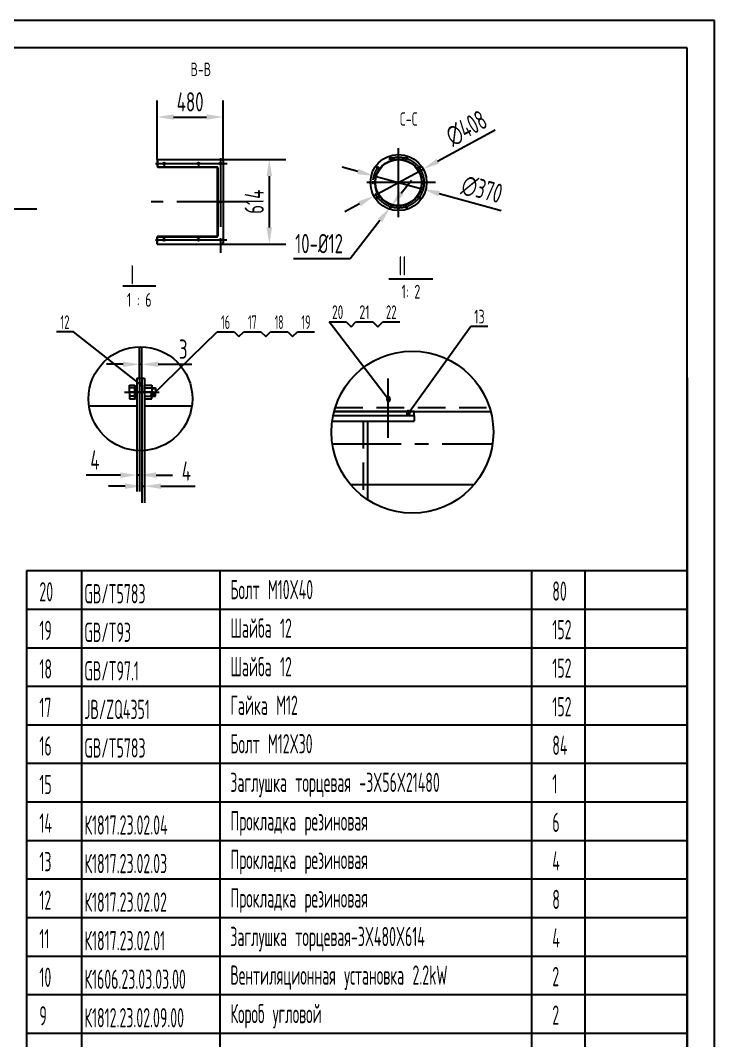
# Model space of a CAD drawing. Header units: millimetres. Extents: x 0 to 16800, y -462 to 11880.
# Drawn here: x 11755 to 16800, y 4469 to 11880 of the extents above; entities that cross this region are included whole.
import ezdxf
from ezdxf.enums import TextEntityAlignment as Align

# ---------------------------------------------------------------- set-up
doc = ezdxf.new("R2010")
doc.units = ezdxf.units.MM
doc.header["$LTSCALE"] = 400
for name, pattern in [('F', [0.75, 0.5, -0.25]), ('G', [2, 1.25, -0.25, 0.25, -0.25]), ('K', [2.5, 1.25, -0.25, 0.25, -0.25, 0.25, -0.25])]:
    doc.linetypes.add(name, pattern=pattern)
for name, color, linetype in [('01', 7, 'Continuous'), ('02', 1, 'Continuous'), ('04', 2, 'F'), ('05', 142, 'G'), ('07', 6, 'K'), ('08', 1, 'Continuous'), ('10', 1, 'Continuous'), ('11', 3, 'Continuous')]:
    doc.layers.add(name, color=color, linetype=linetype)
doc.styles.add('HZLIB', font='TXT.shx', dxfattribs={"width": 0.5, "height": 140})
doc.styles.get("Standard").update_dxf_attribs({"font": 'isocp', "width": 0.707, "bigfont": 'intecad.shx'})
doc.dimstyles.new('INTE', dxfattribs={"dimscale": 40, "dimtxt": 3.5, "dimasz": 3, "dimexe": 3, "dimexo": 0, "dimgap": 1, "dimtad": 1, "dimdec": 0, "dimdsep": 46, "dimtxsty": 'Standard', "dimcen": 0, "dimclrd": 1, "dimclre": 1, "dimclrt": 3, "dimaunit": 1, "dimadec": 0, "dimazin": 0, "dimtfac": 1, "dimtmove": 0, "dimatfit": 0, "dimfxl": 0, "dimarcsym": 0})
doc.dimstyles.new('inte_cir_cir7', dxfattribs={"dimscale": 40, "dimtxt": 3.5, "dimasz": 3, "dimexe": 3, "dimexo": 0, "dimgap": 1, "dimtad": 1, "dimtoh": 1, "dimdec": 0, "dimdsep": 46, "dimtxsty": 'Standard', "dimcen": 0, "dimclrd": 1, "dimclre": 1, "dimclrt": 3, "dimadec": 0, "dimazin": 0, "dimtfac": 1, "dimtdec": 0, "dimtmove": 0, "dimatfit": 2, "dimfxl": 0, "dimarcsym": 0})

# ---------------------------------------------------------------- blocks, each defined once
blk = doc.blocks.new('*D16')
at = {"layer": '08', "color": 1, "lineweight": -2}
for p, q in [((12601.6, 8755.4), (12601.6, 8456.9)), ((12621.6, 8754.5), (12621.6, 8456.9)), ((12481.6, 8576.9), (12232.1, 8576.9)), ((12621.6, 8576.9), (12601.6, 8576.9)), ((12741.6, 8576.9), (12861.6, 8576.9))]:
    blk.add_line(p, q, dxfattribs=at)
at = {"layer": '08', "color": 1}
for points in [[(12481.6, 8596.9), (12481.6, 8556.9), (12601.6, 8576.9)], [(12741.6, 8596.9), (12741.6, 8556.9), (12621.6, 8576.9)]]:
    blk.add_solid(points, dxfattribs=at)
at = {"layer": 'Defpoints', "color": 0}
for p in [(12601.6, 8755.4), (12621.6, 8754.5), (12601.6, 8576.9)]:
    blk.add_point(p, dxfattribs=at)
at = {"layer": '08', "color": 3, "insert": (12296.9, 8686.9), "char_height": 140, "attachment_point": 5}
blk.add_mtext('4', dxfattribs=at)
blk = doc.blocks.new('*D17')
at = {"layer": '08', "color": 1, "lineweight": -2}
for p, q in [((12636.6, 8754.6), (12636.6, 8376.6)), ((12656.6, 8755.6), (12656.6, 8376.6)), ((12516.6, 8496.6), (12396.6, 8496.6)), ((12636.6, 8496.6), (12656.6, 8496.6)), ((12776.6, 8496.6), (13026.1, 8496.6))]:
    blk.add_line(p, q, dxfattribs=at)
at = {"layer": '08', "color": 1}
for points in [[(12516.6, 8516.6), (12516.6, 8476.6), (12636.6, 8496.6)], [(12776.6, 8516.6), (12776.6, 8476.6), (12656.6, 8496.6)]]:
    blk.add_solid(points, dxfattribs=at)
at = {"layer": 'Defpoints', "color": 0}
for p in [(12636.6, 8754.6), (12656.6, 8755.6), (12656.6, 8496.6)]:
    blk.add_point(p, dxfattribs=at)
at = {"layer": '08', "color": 3, "insert": (12961.4, 8606.6), "char_height": 140, "attachment_point": 5}
blk.add_mtext('4', dxfattribs=at)
blk = doc.blocks.new('*D18')
at = {"layer": '08', "color": 1, "lineweight": -2}
for p, q in [((12621.6, 9276.1), (12621.6, 9501.9)), ((12636.6, 9276.1), (12636.6, 9501.9)), ((12501.6, 9381.9), (12381.6, 9381.9)), ((12621.6, 9381.9), (12636.6, 9381.9)), ((12756.6, 9381.9), (13000.3, 9381.9))]:
    blk.add_line(p, q, dxfattribs=at)
at = {"layer": '08', "color": 1}
for points in [[(12501.6, 9401.9), (12501.6, 9361.9), (12621.6, 9381.9)], [(12756.6, 9401.9), (12756.6, 9361.9), (12636.6, 9381.9)]]:
    blk.add_solid(points, dxfattribs=at)
at = {"layer": 'Defpoints', "color": 0}
for p in [(12636.6, 9381.9), (12621.6, 9276.1), (12636.6, 9276.1)]:
    blk.add_point(p, dxfattribs=at)
at = {"layer": '08', "color": 3, "insert": (12938.5, 9491.9), "char_height": 140, "attachment_point": 5}
blk.add_mtext('3', dxfattribs=at)
blk = doc.blocks.new('ERW')
at = {"layer": '07', "color": 6, "linetype": 'K', "ltscale": 30}
blk.add_line((37169.7, 6740), (46124.7, 6740), dxfattribs=at)
blk = doc.blocks.new('*D174')
at = {"layer": '08', "color": 1, "lineweight": -2}
for p, q in [((13218.9, 10869.7), (13684.2, 10869.7)), ((13564.2, 10749.7), (13564.2, 10375.7)), ((13214.2, 10255.7), (13684.2, 10255.7))]:
    blk.add_line(p, q, dxfattribs=at)
at = {"layer": '08', "color": 1}
for points in [[(13544.2, 10749.7), (13584.2, 10749.7), (13564.2, 10869.7)], [(13544.2, 10375.7), (13584.2, 10375.7), (13564.2, 10255.7)]]:
    blk.add_solid(points, dxfattribs=at)
at = {"layer": 'Defpoints', "color": 0}
for p in [(13218.9, 10869.7), (13214.2, 10255.7), (13564.2, 10255.7)]:
    blk.add_point(p, dxfattribs=at)
at = {"layer": '08', "color": 3, "insert": (13454.2, 10562.7), "char_height": 140, "attachment_point": 5, "rotation": 90}
blk.add_mtext('614', dxfattribs=at)
blk = doc.blocks.new('*D175')
at = {"layer": '08', "color": 1, "lineweight": -2}
for p, q in [((12748.9, 10869.7), (12748.9, 11298.2)), ((13228.9, 10856.7), (13228.9, 11298.2)), ((12868.9, 11178.2), (13108.9, 11178.2))]:
    blk.add_line(p, q, dxfattribs=at)
at = {"layer": '08', "color": 1}
for points in [[(12868.9, 11198.2), (12868.9, 11158.2), (12748.9, 11178.2)], [(13108.9, 11198.2), (13108.9, 11158.2), (13228.9, 11178.2)]]:
    blk.add_solid(points, dxfattribs=at)
at = {"layer": 'Defpoints', "color": 0}
for p in [(13228.9, 11178.2), (12748.9, 10869.7), (13228.9, 10856.7)]:
    blk.add_point(p, dxfattribs=at)
at = {"layer": '08', "color": 3, "insert": (12988.9, 11288.2), "char_height": 140, "attachment_point": 5}
blk.add_mtext('480', dxfattribs=at)
blk = doc.blocks.new('*D176')
at = {"layer": '08', "color": 1, "lineweight": -2}
for p, q in [((14208.6, 10781.9), (14092.8, 10813.3)), ((14324.4, 10750.5), (14681.5, 10653.6)), ((14797.3, 10622.2), (15248.4, 10499.9))]:
    blk.add_line(p, q, dxfattribs=at)
at = {"layer": '08', "color": 1}
for points in [[(14213.8, 10801.2), (14203.4, 10762.6), (14324.4, 10750.5)], [(14802.6, 10641.5), (14792.1, 10602.9), (14681.5, 10653.6)]]:
    blk.add_solid(points, dxfattribs=at)
at = {"layer": 'Defpoints', "color": 0}
for p in [(14324.4, 10750.5), (14681.5, 10653.6)]:
    blk.add_point(p, dxfattribs=at)
at = {"layer": '08', "color": 3, "insert": (15109.5, 10651.5), "char_height": 140, "attachment_point": 5, "rotation": 344.82559}
blk.add_mtext('∅370', dxfattribs=at)
blk = doc.blocks.new('*D177')
at = {"layer": '08', "color": 1, "lineweight": -2}
for p, q in [((14523.2, 10625.4), (14597, 10720.1)), ((14449.5, 10530.8), (14442.1, 10521.3)), ((14368.3, 10426.7), (14151.6, 10148.7)), ((14151.6, 10148.7), (13739.4, 10148.7))]:
    blk.add_line(p, q, dxfattribs=at)
at = {"layer": '08', "color": 1}
for points in [[(14507.5, 10637.7), (14539, 10613.1), (14449.5, 10530.8)], [(14352.5, 10439), (14384.1, 10414.4), (14442.1, 10521.3)]]:
    blk.add_solid(points, dxfattribs=at)
at = {"layer": 'Defpoints', "color": 0}
for p in [(14449.5, 10530.8), (14442.1, 10521.3)]:
    blk.add_point(p, dxfattribs=at)
at = {"layer": '08', "color": 3, "insert": (13925.5, 10258.7), "char_height": 140, "attachment_point": 5}
blk.add_mtext('10-%%C12', dxfattribs=at)
blk = doc.blocks.new('*D178')
at = {"layer": '08', "color": 1, "lineweight": -2}
for p, q in [((14787.5, 10857), (15206.6, 11085.1)), ((14323.8, 10604.5), (14682.1, 10799.6)), ((14218.4, 10547.1), (14113, 10489.7))]:
    blk.add_line(p, q, dxfattribs=at)
at = {"layer": '08', "color": 1}
for points in [[(14778, 10874.5), (14797.1, 10839.4), (14682.1, 10799.6)], [(14208.9, 10564.7), (14228, 10529.5), (14323.8, 10604.5)]]:
    blk.add_solid(points, dxfattribs=at)
at = {"layer": 'Defpoints', "color": 0}
for p in [(14682.1, 10799.6), (14323.8, 10604.5)]:
    blk.add_point(p, dxfattribs=at)
at = {"layer": '08', "color": 3, "insert": (14997.1, 11096.4), "char_height": 140, "attachment_point": 5, "rotation": 28.56873}
blk.add_mtext('∅408', dxfattribs=at)
blk = doc.blocks.new('*U190')
at = {"layer": '01'}
for points in [[(415, 292), (25, 292)], [(415, 5), (415, 292)]]:
    blk.add_lwpolyline(points, dxfattribs=at)
at = {"layer": '02'}
for points in [[(420, 297), (0, 297)], [(420, 0), (420, 297)]]:
    blk.add_lwpolyline(points, dxfattribs=at)

msp = doc.modelspace()

# ---------------------------------------------------------------- hatches: boundary and pattern name
at = {"layer": '10'}
h = msp.add_hatch(dxfattribs=at)
h.set_pattern_fill('ANSI31', color=256, style=0)
h.set_pattern_definition([(45, (-1226.429, 1527.566), (-2.24506403, 2.24506403), [])])
h.paths.add_polyline_path([(14503, 10872), (14503, 10869, -0.414214), (14670, 10702, -0.414214), (14503, 10535), (14503, 10532, 0.414214), (14673, 10702, 0.414214)])
h.paths.add_polyline_path([(14503, 10869), (14503, 10872, 0.414214), (14333, 10702, 0.414214), (14503, 10532), (14503, 10535, -0.414214), (14336, 10702, -0.414214)])

# ---------------------------------------------------------------- linework, layer by layer
for p, q in [((12748.9, 10869.7), (13218.9, 10869.7)), ((12748.9, 10255.7), (13218.9, 10255.7)), ((16600, 9283.4), (16600, 2003.4)), ((11800, 7883.4), (11800, 2003.4)), ((11800, 7883.4), (16600, 7883.4)), ((12200, 7883.4), (12200, 2003.4)), ((13204.3, 7883.4), (13204.3, 2003.4)), ((15469.9, 7883.4), (15469.9, 2003.4)), ((15857.3, 7883.4), (15857.3, 2003.4)), ((11800, 7603.4), (16600, 7603.4)), ((11800, 7323.4), (16600, 7323.4)), ((11800, 7043.4), (16600, 7043.4)), ((11800, 6763.4), (16600, 6763.4)), ((11800, 6483.4), (16600, 6483.4)), ((11800, 6203.4), (16600, 6203.4)), ((11800, 5923.4), (16600, 5923.4)), ((11800, 5643.4), (16600, 5643.4)), ((11800, 5363.4), (16600, 5363.4)), ((11800, 5083.4), (16600, 5083.4)), ((11800, 4803.4), (16600, 4803.4)), ((11800, 4523.4), (16600, 4523.4))]:
    msp.add_line(p, q)
for centre in [(12798.9, 10840.2), (13048.9, 10840.2), (13208.9, 10840.2), (13208.9, 10562.7), (12798.9, 10285.2), (13048.9, 10285.2), (13208.9, 10285.2)]:
    msp.add_circle(centre, 7)
for centre, start, end in [((13218.9, 10859.7), 0, 90), ((13218.9, 10265.7), 270, 0)]:
    msp.add_arc(centre, 10, start, end)
at = {"layer": '01', "color": 7, "linetype": 'Continuous'}
for p, q in [((12748.9, 10869.7), (12751.9, 10869.7)), ((12748.9, 10869.7), (12748.9, 10819.7)), ((12751.9, 10869.7), (12751.9, 10819.7)), ((13228.9, 10859.7), (13228.9, 10265.7)), ((12754.9, 10816.7), (13182.9, 10816.7)), ((12754.9, 10813.7), (13182.9, 10813.7)), ((13185.9, 10810.7), (13185.9, 10314.7)), ((13188.9, 10810.7), (13188.9, 10314.7)), ((12748.9, 10255.7), (12748.9, 10305.7)), ((12751.9, 10255.7), (12751.9, 10305.7)), ((12754.9, 10311.7), (13182.9, 10311.7)), ((12754.9, 10308.7), (13182.9, 10308.7)), ((12748.9, 10255.7), (12751.9, 10255.7)), ((12656.6, 9230.6), (12710.6, 9230.6)), ((12656.6, 9180.5), (12656.6, 9230.6)), ((12656.6, 9210.5), (12710.6, 9210.5)), ((12710.6, 9230.6), (12710.6, 9180.5)), ((12656.6, 9180.5), (12656.6, 9130.5)), ((12656.6, 9150.5), (12710.6, 9150.5)), ((12656.6, 9130.5), (12710.6, 9130.5)), ((12710.6, 9130.5), (12710.6, 9180.5)), ((12253.8, 9080.5), (12601.6, 9080.5)), ((12656.6, 9080.5), (13001.6, 9080.5)), ((14027.6, 9009.3), (14616.8, 9009.3)), ((14034.7, 9039.3), (15172.7, 9039.3)), ((14616.8, 9039.3), (14034.7, 9039.3)), ((14276.8, 8969.3), (14276.8, 8399.4)), ((14616.8, 9009.3), (14616.8, 9039.3)), ((14153.8, 8509.3), (15053.6, 8509.3))]:
    msp.add_line(p, q, dxfattribs=at)
at = {"layer": '01'}
for p, q in [((12751.9, 10869.7), (12748.9, 10869.7)), ((12748.9, 10869.7), (12748.9, 10819.7)), ((12751.9, 10255.7), (12748.9, 10255.7)), ((12739.1, 9949.8), (12499.1, 9949.8)), ((14753.2, 9999.8), (14433.2, 9999.8)), ((12601.6, 9280.5), (12601.6, 8755.4)), ((12601.6, 9280.5), (12656.6, 9280.5)), ((12621.6, 9280.5), (12621.6, 8754.5)), ((12636.6, 9280.5), (12636.6, 8754.6)), ((12656.6, 9280.5), (12656.6, 8755.6)), ((12548.6, 9230.6), (12586.1, 9230.6)), ((12548.6, 9180.5), (12548.6, 9230.6)), ((12586.1, 9210.5), (12548.6, 9210.5)), ((12586.1, 9230.6), (12586.1, 9180.5)), ((12586.1, 9226.5), (12601.6, 9226.5)), ((12586.1, 9180.5), (12586.1, 9226.5)), ((12601.6, 9180.5), (12586.1, 9189.5)), ((12601.6, 9226.5), (12601.6, 9180.5)), ((12710.6, 9210.5), (12736.1, 9210.5)), ((12736.1, 9210.5), (12736.1, 9180.5)), ((12548.6, 9180.5), (12548.6, 9130.5)), ((12586.1, 9150.5), (12548.6, 9150.5)), ((12548.6, 9130.5), (12586.1, 9130.5)), ((12586.1, 9180.5), (12586.1, 9134.5)), ((12586.1, 9130.5), (12586.1, 9180.5)), ((12586.1, 9180.5), (12601.6, 9171.6)), ((12586.1, 9134.5), (12601.6, 9134.5)), ((12601.6, 9134.5), (12601.6, 9180.5)), ((12710.6, 9150.5), (12736.1, 9150.5)), ((12736.1, 9150.5), (12736.1, 9180.5)), ((14020.7, 8969.3), (14616.8, 8969.3)), ((14027.6, 9009.3), (14616.8, 9009.3)), ((14616.8, 9009.3), (14616.8, 8969.3))]:
    msp.add_line(p, q, dxfattribs=at)
at = {"layer": '01', "color": 7, "linetype": 'Continuous'}
for centre, radius in [((14503, 10702), 204), ((14503, 10702), 170), ((14503, 10702), 167), ((14445.8, 10878), 6), ((14560.1, 10878), 6), ((14353.3, 10810.8), 6), ((14652.6, 10810.8), 6), ((14318, 10702), 6), ((14688, 10702), 6), ((14353.3, 10593.3), 6), ((14652.6, 10593.3), 6), ((14445.8, 10526.1), 6), ((14560.1, 10526.1), 6)]:
    msp.add_circle(centre, radius, dxfattribs=at)
for centre, radius, start, end in [((12754.9, 10819.7), 6, 180, 270), ((12754.9, 10819.7), 3, 180, 270), ((13182.9, 10810.7), 6, 0, 90), ((13182.9, 10810.7), 3, 0, 90), ((12754.9, 10305.7), 6, 90, 180), ((12754.9, 10305.7), 3, 90, 180), ((13182.9, 10314.7), 3, 270, 0), ((13182.9, 10314.7), 6, 270, 0)]:
    msp.add_arc(centre, radius, start, end, dxfattribs=at)
at = {"layer": '02'}
for p, q in [((14430.1, 9125.2), (13998.9, 9690.4)), ((13998.9, 9690.4), (14122.9, 9690.4)), ((14122.9, 9690.4), (14158.2, 9655.1)), ((14158.2, 9655.1), (14193.6, 9690.4)), ((14193.6, 9690.4), (14317.6, 9690.4)), ((14317.6, 9690.4), (14352.9, 9655.1)), ((14352.9, 9655.1), (14388.3, 9690.4)), ((14388.3, 9690.4), (14512.3, 9690.4)), ((14573.9, 9024.6), (15028.8, 9658.1)), ((15028.8, 9658.1), (15152.8, 9658.1)), ((12141.1, 9618.5), (12017.1, 9618.5)), ((12629.2, 9234.7), (12141.1, 9618.5)), ((12705.1, 9150.9), (13184.3, 9618.5)), ((13184.3, 9618.5), (13308.3, 9618.5)), ((13308.3, 9618.5), (13343.7, 9583.1)), ((13343.7, 9583.1), (13379, 9618.5)), ((13379, 9618.5), (13503, 9618.5)), ((13503, 9618.5), (13538.4, 9583.1)), ((13538.4, 9583.1), (13573.7, 9618.5)), ((13573.7, 9618.5), (13697.7, 9618.5)), ((13697.7, 9618.5), (13733.1, 9583.1)), ((13733.1, 9583.1), (13768.5, 9618.5)), ((13768.5, 9618.5), (13892.5, 9618.5)), ((12736.1, 9204.5), (12710.6, 9204.5)), ((12736.1, 9156.5), (12710.6, 9156.5))]:
    msp.add_line(p, q, dxfattribs=at)
for centre, radius in [((12627.7, 9131.9), 377.4), ((14603.7, 8888.8), 588.6)]:
    msp.add_circle(centre, radius, dxfattribs=at)
at = {"layer": '04', "color": 2, "linetype": 'F'}
for p, q in [((14043.5, 9069.3), (15164, 9069.3)), ((14246.8, 8969.3), (14246.8, 8420.8))]:
    msp.add_line(p, q, dxfattribs=at)
at = {"layer": '05', "color": 4, "linetype": 'G'}
for p, q in [((14503, 10451.7), (14503, 10965)), ((12757.2, 10840.2), (13262.5, 10840.2)), ((12798.9, 10848.6), (12798.9, 10822.7)), ((13048.9, 10848.7), (13048.9, 10822.1)), ((13208.9, 10880.2), (13208.9, 10192.3)), ((14442.7, 10887.5), (14448.9, 10868.4)), ((14563.2, 10887.5), (14557, 10868.4)), ((14345.2, 10816.7), (14361.4, 10804.9)), ((14660.7, 10816.7), (14644.5, 10804.9)), ((14772.2, 10702), (14251.5, 10702)), ((14307.9, 10702), (14328, 10702)), ((14345.2, 10587.4), (14361.4, 10599.2)), ((14660.7, 10587.4), (14644.5, 10599.2)), ((13393, 10562.7), (12705.8, 10562.7)), ((14442.7, 10516.6), (14448.9, 10535.6)), ((14563.2, 10516.6), (14557, 10535.6)), ((12798.9, 10276.8), (12798.9, 10302.7)), ((13048.9, 10276.7), (13048.9, 10303.3)), ((12756.4, 10285.2), (13255.2, 10285.2)), ((12512.4, 9180.5), (12763.7, 9180.5)), ((12719.8, 9180.5), (12544.9, 9180.5)), ((14426.8, 8947.8), (14426.8, 9138.7)), ((14021.2, 8804.3), (15186.2, 8804.3))]:
    msp.add_line(p, q, dxfattribs=at)
at = {"layer": '05'}
for p, q in [((12737.9, 10840.2), (12758.7, 10840.2)), ((12737.9, 10285.2), (12758.7, 10285.2)), ((14426.8, 8848.6), (14426.8, 9278.8))]:
    msp.add_line(p, q, dxfattribs=at)
at = {"layer": '05', "color": 4, "linetype": 'G'}
msp.add_circle((14503, 10702), 185, dxfattribs=at)

# ---------------------------------------------------------------- block references
at = {"layer": '04'}
msp.add_blockref('ERW', (-34249.5, 3770.4), dxfattribs=at)
at = {"layer": '05', "xscale": 40, "yscale": 40, "zscale": 40}
msp.add_blockref('*U190', (0, 0), dxfattribs=at)

# ---------------------------------------------------------------- texts
at = {"style": 'HZLIB', "width": 0.5}
for s, p in [('20', (11893.3, 7659.4)), ('GB/T5783', (12220, 7645.1)), ('Болт M10X40', (13281, 7675.2)), ('80', (15620.8, 7664.5)), ('19', (11893.3, 7379.4)), ('GB/T93', (12220, 7365.1)), ('Шайба 12', (13281, 7395.2)), ('152', (15620.8, 7384.5)), ('18', (11893.3, 7099.4)), ('GB/T97.1', (12220, 7085.1)), ('Шайба 12', (13281, 7115.2)), ('152', (15620.8, 7104.5)), ('Гайка M12', (13281, 6835.3)), ('17', (11893.3, 6819.4)), ('JB/ZQ4351', (12220, 6805.1)), ('152', (15620.8, 6824.5)), ('16', (11893.3, 6539.4)), ('Болт M12X30', (13281, 6555.3)), ('84', (15620.8, 6544.5)), ('GB/T5783', (12220, 6525.1)), ('15', (11893.3, 6259.4)), ('Заглушка торцевая -3X56X21480', (13281, 6275.3)), ('1', (15620.8, 6264.6)), ('14', (11893.3, 5979.4)), ('К1817.23.02.04', (12220, 5965.1)), ('Прокладка резиновая', (13281, 5995.3)), ('6', (15620.8, 5984.6)), ('Прокладка резиновая', (13281, 5715.3)), ('13', (11893.3, 5699.4)), ('К1817.23.02.03', (12220, 5685.1)), ('4', (15620.8, 5704.6)), ('12', (11893.3, 5419.4)), ('Прокладка резиновая', (13281, 5435.3)), ('8', (15620.8, 5424.6)), ('К1817.23.02.02', (12220, 5405.1)), ('11', (11893.3, 5139.4)), ('К1817.23.02.01', (12220, 5125.2)), ('Заглушка торцевая-3X480X614', (13281, 5155.3)), ('4', (15620.8, 5144.6)), ('10', (11893.3, 4859.4)), ('К1606.23.03.03.00', (12220, 4845.2)), ('Вентиляционная установка 2.2kW', (13281, 4875.3)), ('2', (15620.8, 4864.6)), ('9', (11893.3, 4579.4)), ('К1812.23.02.09.00', (12220, 4565.2)), ('Короб угловой', (13281, 4595.3)), ('2', (15620.8, 4584.6))]:
    msp.add_text(s, height=140, dxfattribs=at).set_placement(p)
at = {"layer": '02', "width": 0.605172}
for p, p2 in [((12620.2, 9219.7), (12638.2, 9219.7)), ((12696.1, 9135.9), (12714.1, 9135.9))]:
    msp.add_text('\\M+5A1F1', height=30, dxfattribs=at).set_placement(p, p2, align=Align.FIT)
at = {"layer": '02', "char_height": 40, "attachment_point": 5}
for insert in [(14430.1, 9125.2), (14573.9, 9024.6)]:
    msp.add_mtext('{\\fSimSun|b0|i0|c134|p2;●}', dxfattribs=dict(at, insert=insert))
at = {"layer": '05', "char_height": 140, "attachment_point": 1}
for s, insert in [('{\\C3;II}', (14502.5, 10167.8)), ('{\\C3;I}', (12554, 10102.1))]:
    msp.add_mtext(s, dxfattribs=dict(at, insert=insert))
at = {"layer": '11', "width": 0.707}
for s, p in [('B-B', (12992.4, 11445.8)), ('C-C', (14510.9, 11085.6))]:
    msp.add_text(s, height=98, dxfattribs=at).set_placement(p, align=Align.BOTTOM_LEFT)
at = {"layer": '11'}
for s, width, p in [('1: 2', 0.707, (14593.2, 9859.8)), ('1 : 6', 0.707, (12619.1, 9799.7)), ('20', 0.66064, (14060.9, 9710.4)), ('21', 0.707, (14255.6, 9710.4)), ('22', 0.627608, (14450.3, 9710.4)), ('13', 0.707, (15090.8, 9678.1))]:
    msp.add_text(s, height=100, dxfattribs=dict(at, width=width)).set_placement(p, align=Align.CENTER)
for s, width, p, p2 in [('12', 0.599594, (12046.2, 9638.5), (12112.1, 9638.5)), ('16', 0.610556, (13213.1, 9638.5), (13279.6, 9638.5)), ('17', 0.606, (13409.5, 9638.5), (13472.5, 9638.5)), ('18', 0.606, (13604.2, 9638.5), (13667.2, 9638.5)), ('19', 0.612447, (13796.5, 9638.5), (13864.5, 9638.5))]:
    msp.add_text(s, height=98.99, dxfattribs=dict(at, width=width)).set_placement(p, p2, align=Align.FIT)

# ---------------------------------------------------------------- dimensions: what is measured, and where the dimension line sits
at = {"layer": '08'}
dim = msp.add_linear_dim(base=(13228.9, 11178.2), p1=(12748.9, 10869.7), p2=(13228.9, 10856.7), dimstyle='INTE', dxfattribs=at)
dim.commit()
dim.dimension.update_dxf_attribs({"geometry": '*D175', "text_midpoint": (12988.9, 11288.2)})
for p1, p2, picture, middle in [((14323.8, 10604.5), (14682.1, 10799.6), '*D178', (15049.7, 10999.8)), ((14324.4, 10750.5), (14681.5, 10653.6), '*D176', (15080.8, 10545.3))]:
    dim = msp.add_diameter_dim_2p(p1=p1, p2=p2, dimstyle='INTE', dxfattribs=at)
    dim.commit()
    dim.dimension.update_dxf_attribs({"geometry": picture, "text_midpoint": middle, "dimtype": 163})
dim = msp.add_linear_dim(base=(13564.2, 10255.7), p1=(13218.9, 10869.7), p2=(13214.2, 10255.7), angle=90, dimstyle='INTE', dxfattribs=at)
dim.commit()
dim.dimension.update_dxf_attribs({"geometry": '*D174', "text_midpoint": (13454.2, 10562.7)})
dim = msp.add_diameter_dim_2p(p1=(14449.5, 10530.8), p2=(14442.1, 10521.3), dimstyle='inte_cir_cir7', override={"dimgap": 1, "dimdec": 0, "dimzin": 8, "dimpost": '10-%%C<>', "dimtol": 0, "dimlim": 0, "dimtp": 0, "dimtm": 0, "dimtfac": 1}, dxfattribs=at)
dim.commit()
dim.dimension.update_dxf_attribs({"geometry": '*D177', "text_midpoint": (13925.5, 10148.7), "dimtype": 163})
dim = msp.add_linear_dim(base=(12636.6, 9381.9), p1=(12621.6, 9276.1), p2=(12636.6, 9276.1), text='3', dimstyle='INTE', dxfattribs=at)
dim.commit()
dim.dimension.update_dxf_attribs({"geometry": '*D18', "text_midpoint": (12938.5, 9381.9), "dimtype": 160})
for base, p1, p2, picture, middle in [((12601.6, 8576.9), (12621.6, 8754.5), (12601.6, 8755.4), '*D16', (12296.9, 8686.9)), ((12656.6, 8496.6), (12636.6, 8754.6), (12656.6, 8755.6), '*D17', (12961.4, 8606.6))]:
    dim = msp.add_linear_dim(base=base, p1=p1, p2=p2, text='4', dimstyle='INTE', override={"dimgap": 1, "dimdec": 0, "dimzin": 8, "dimpost": '<>', "dimtol": 0, "dimlim": 0, "dimtp": 0, "dimtm": 0, "dimtfac": 0.7}, dxfattribs=at)
    dim.commit()
    dim.dimension.update_dxf_attribs({"geometry": picture, "text_midpoint": middle})

doc.saveas('drawing.dxf')
